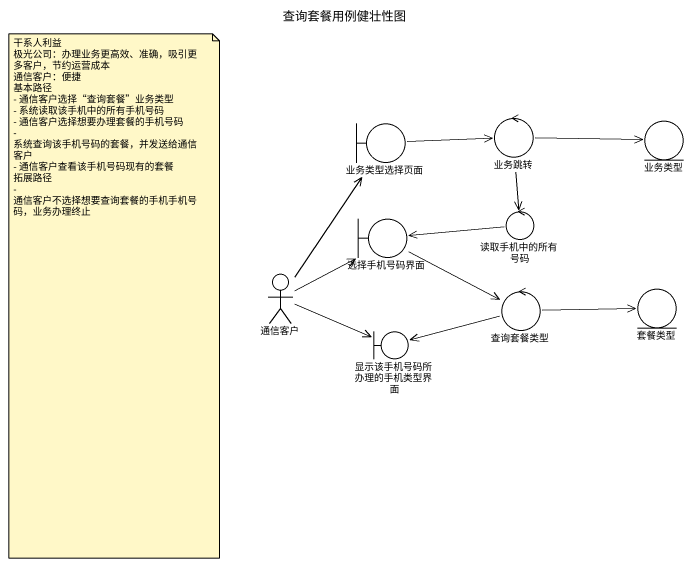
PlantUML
@startuml
title 查询套餐用例健壮性图
boundary 业务类型选择页面
control 业务跳转
entity 业务类型
boundary 选择手机号码界面
control 读取手机中的所有号码
actor 通信客户
control 查询套餐类型
entity 套餐类型
boundary 显示该手机号码所办理的手机类型界面
业务类型选择页面 -right-> 业务跳转
业务跳转 -right-> 业务类型
业务跳转 --> 读取手机中的所有号码
选择手机号码界面 -right-> 查询套餐类型
读取手机中的所有号码 -left-> 选择手机号码界面
通信客户 -up-> 业务类型选择页面
通信客户 -up-> 选择手机号码界面
通信客户 -right-> 显示该手机号码所办理的手机类型界面
查询套餐类型 -right-> 套餐类型
查询套餐类型 -left-> 显示该手机号码所办理的手机类型界面
note as N1
  干系人利益
  极光公司：办理业务更高效、准确，吸引更多客户，节约运营成本
  通信客户：便捷
  基本路径
  - 通信客户选择“查询套餐”业务类型
  - 系统读取该手机中的所有手机号码
  - 通信客户选择想要办理套餐的手机号码
  - 系统查询该手机号码的套餐，并发送给通信客户
  - 通信客户查看该手机号码现有的套餐
  拓展路径
  - 通信客户不选择想要查询套餐的手机手机号码，业务办理终止
end note
@enduml
